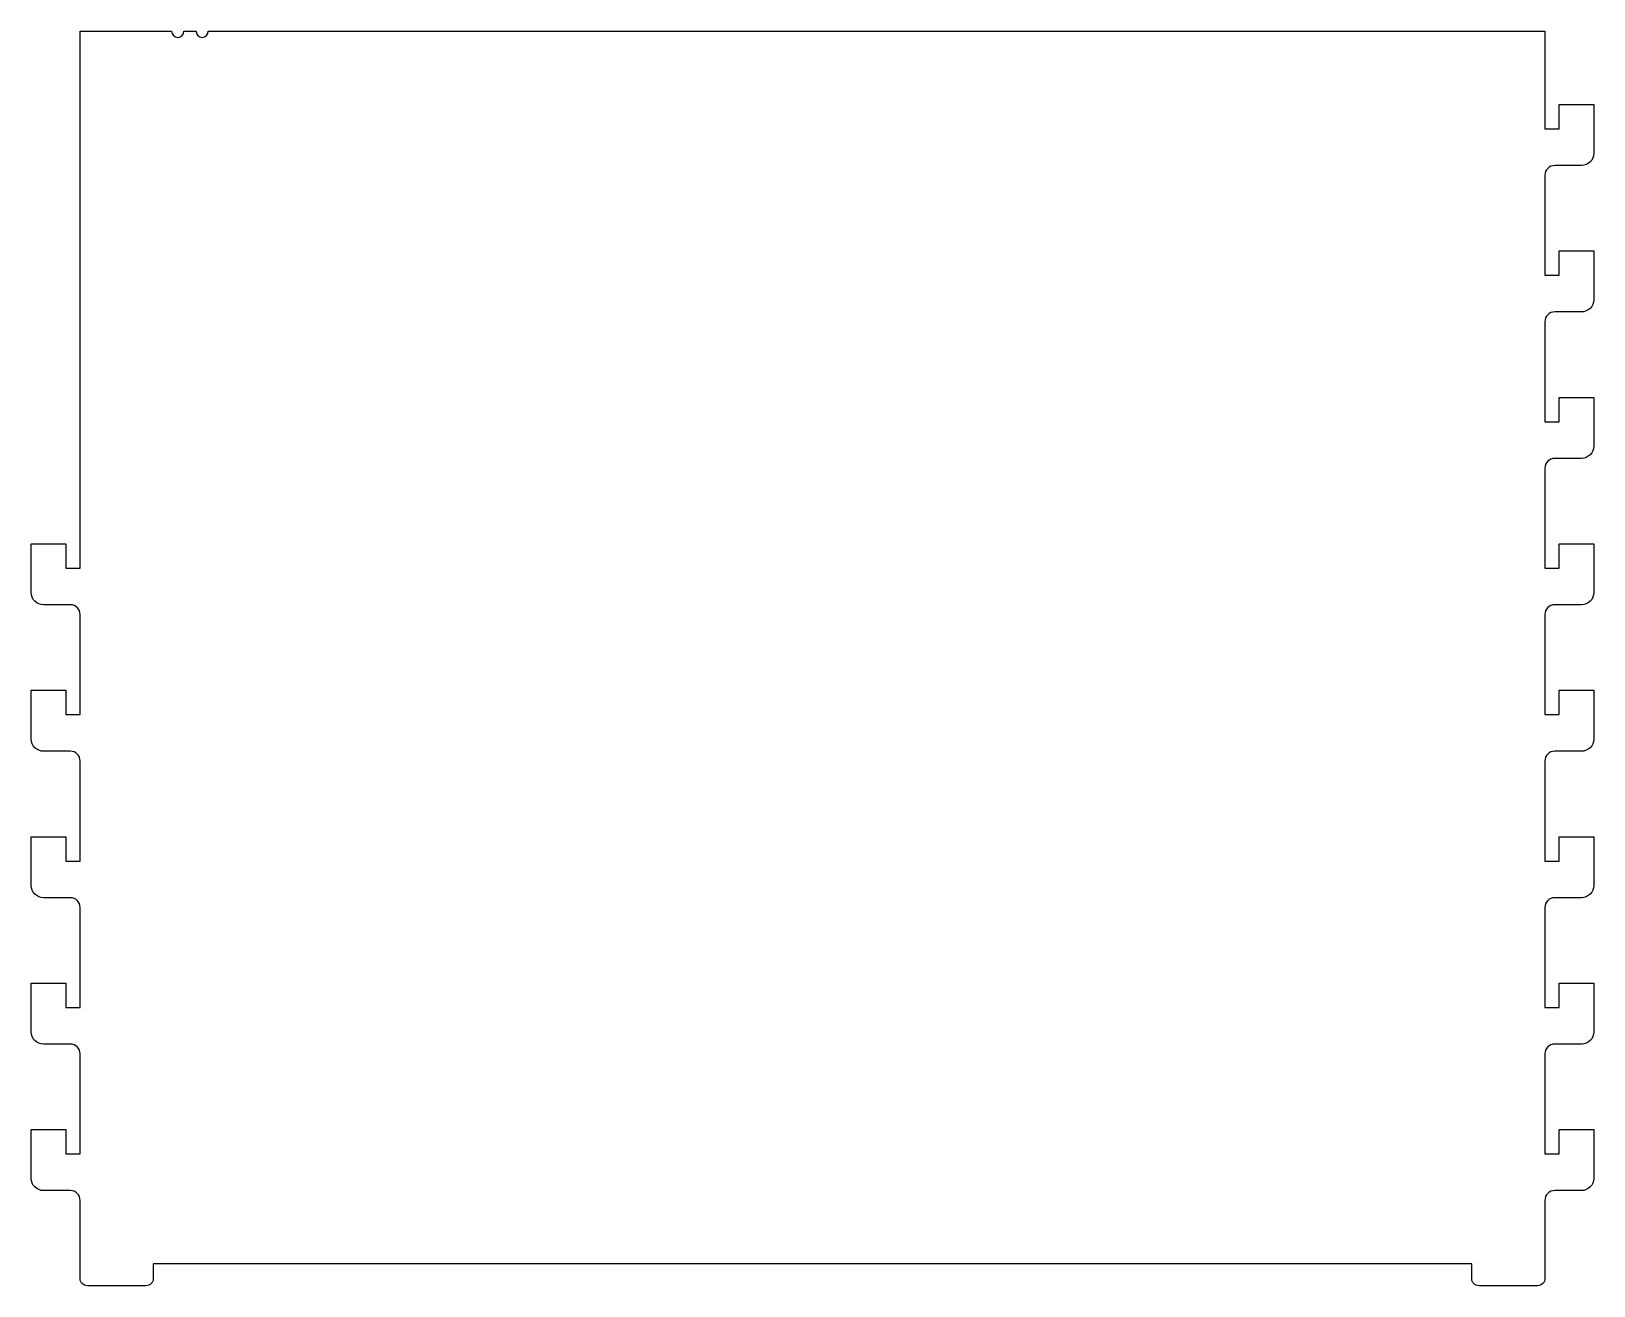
# Model space of a CAD drawing. Header units: millimetres. Extents: x 90 to 730, y -4 to 510.
import ezdxf

# ---------------------------------------------------------------- set-up
doc = ezdxf.new("R2010")
doc.units = ezdxf.units.MM
doc.layers.get('0').update_dxf_attribs({"linetype": 'CONTINUOUS'})

msp = doc.modelspace()

# ---------------------------------------------------------------- linework, layer by layer
msp.add_lwpolyline([(104.1, 120), (104.1, 110), (110, 110), (110, 151, 0.414214), (106, 155), (95, 155, -0.414214), (90, 160), (90, 180), (104.1, 180), (104.1, 170), (110, 170), (110, 211, 0.414214), (106, 215), (95, 215, -0.414214), (90, 220), (90, 240), (104.1, 240), (104.1, 230), (110, 230), (110, 271, 0.414214), (106, 275), (95, 275, -0.414214), (90, 280), (90, 300), (104.1, 300), (104.1, 290), (110, 290), (110, 510), (147.5, 510, 1), (152.5, 510), (157.5, 510, 1), (162.5, 510), (710, 510), (710, 470), (715.9, 470), (715.9, 480), (730, 480), (730, 460, -0.414214), (725, 455), (714, 455, 0.414214), (710, 451), (710, 410), (715.9, 410), (715.9, 420), (730, 420), (730, 400, -0.414214), (725, 395), (714, 395, 0.414214), (710, 391), (710, 350), (715.9, 350), (715.9, 360), (730, 360), (730, 340, -0.414214), (725, 335), (714, 335, 0.414214), (710, 331), (710, 290), (715.9, 290), (715.9, 300), (730, 300), (730, 280, -0.414214), (725, 275), (714, 275, 0.414214), (710, 271), (710, 230), (715.9, 230), (715.9, 240), (730, 240), (730, 220, -0.414214), (725, 215), (714, 215, 0.414214), (710, 211), (710, 170), (715.9, 170), (715.9, 180), (730, 180), (730, 160, -0.414214), (725, 155), (714, 155, 0.414214), (710, 151), (710, 110), (715.9, 110), (715.9, 120), (730, 120), (730, 100, -0.414214), (725, 95), (714, 95, 0.414214), (710, 91), (710, 50), (715.9, 50), (715.9, 60), (730, 60), (730, 40, -0.414214), (725, 35), (714, 35, 0.414214), (710, 31), (710, -1, -0.414214), (707, -4), (683, -4, -0.414214), (680, -1), (680, 5), (140, 5), (140, -1, -0.414214), (137, -4), (113, -4, -0.414214), (110, -1), (110, 31, 0.414214), (106, 35), (95, 35, -0.414214), (90, 40), (90, 60), (104.1, 60), (104.1, 50), (110, 50), (110, 91, 0.414214), (106, 95), (95, 95, -0.414214), (90, 100), (90, 120)], format="xyb", close=True)

doc.saveas('drawing.dxf')
